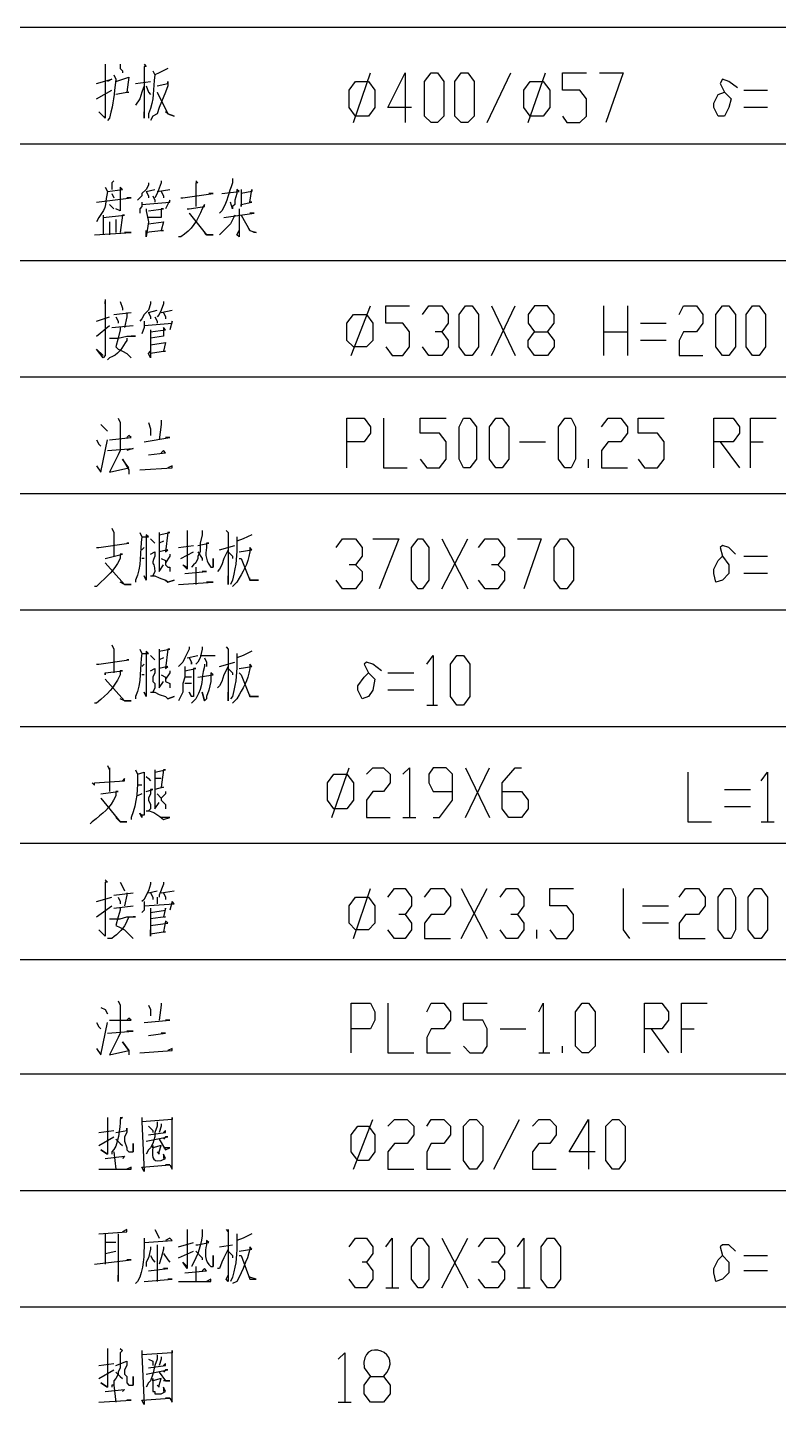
# Model space of a CAD drawing. Header units: millimetres. Extents: x -2210 to 6171, y -6737 to 5572.
# Drawn here: x 4160 to 4837, y -2963 to -1722 of the extents above; entities that cross this region are included whole.
import ezdxf

# ---------------------------------------------------------------- set-up
doc = ezdxf.new("R2010")
doc.units = ezdxf.units.MM
doc.layers.add('1', color=7, linetype='Continuous')

msp = doc.modelspace()

# ---------------------------------------------------------------- linework, layer by layer
at = {"layer": '1', "color": 0, "lineweight": 25}
for points in [[(6171.2, -1721.6), (3472.8, -1721.6)], [(4229.6, -1754.7), (4229.6, -1756.7), (4229.6, -1799.5), (4229.6, -1803.4), (4229.6, -1803.4), (4223.7, -1797.5), (4229.6, -1803.4), (4229.6, -1801.4)], [(4243.2, -1754.7), (4243.2, -1758.6), (4245.1, -1760.6), (4245.1, -1762.5)], [(4264.6, -1754.7), (4266.5, -1756.7), (4264.6, -1756.7), (4264.6, -1803.4), (4264.6, -1799.5), (4264.6, -1797.5)], [(4286, -1758.6), (4278.2, -1762.5), (4274.3, -1764.4)], [(4453.3, -1807.2), (4468.9, -1762.5)], [(4505.8, -1793.6), (4484.4, -1793.6), (4500, -1762.5), (4500, -1807.2)], [(4523.3, -1807.2), (4517.5, -1801.4), (4517.5, -1770.3), (4523.3, -1762.5), (4529.2, -1762.5), (4535, -1770.3), (4535, -1801.4), (4529.2, -1807.2), (4523.3, -1807.2)], [(4550.6, -1807.2), (4544.7, -1801.4), (4544.7, -1770.3), (4550.6, -1762.5), (4556.4, -1762.5), (4562.2, -1770.3), (4562.2, -1801.4), (4556.4, -1807.2), (4550.6, -1807.2)], [(4573.9, -1807.2), (4595.3, -1762.5)], [(4610.9, -1807.2), (4626.4, -1762.5)], [(4642, -1801.4), (4645.9, -1807.2), (4657.6, -1807.2), (4663.4, -1801.4), (4663.4, -1785.8), (4657.6, -1778.1), (4642, -1778.1), (4642, -1762.5), (4663.4, -1762.5)], [(4675.1, -1762.5), (4696.5, -1762.5), (4680.9, -1807.2)], [(4221.8, -1772.2), (4235.4, -1768.3), (4235.4, -1768.3), (4231.5, -1770.3)], [(4239.3, -1770.3), (4251, -1766.4), (4251, -1766.4), (4249, -1780), (4251, -1780), (4239.3, -1782)], [(4256.8, -1772.2), (4270.4, -1770.3)], [(4264.6, -1774.2), (4262.6, -1780), (4260.7, -1785.8), (4256.8, -1791.7)], [(4266.5, -1774.2), (4268.5, -1780), (4270.4, -1782)], [(4276.3, -1774.2), (4286, -1772.2), (4286, -1770.3), (4286, -1774.2), (4284, -1780), (4278.2, -1793.6), (4276.3, -1799.5), (4272.4, -1801.4), (4270.4, -1805.3)], [(4455.2, -1801.4), (4449.4, -1793.6), (4449.4, -1778.1), (4455.2, -1770.3), (4466.9, -1770.3), (4472.8, -1778.1), (4472.8, -1793.6), (4466.9, -1801.4), (4455.2, -1801.4)], [(4612.8, -1801.4), (4607, -1793.6), (4607, -1778.1), (4612.8, -1770.3), (4624.5, -1770.3), (4630.3, -1778.1), (4630.3, -1793.6), (4624.5, -1801.4), (4612.8, -1801.4)], [(4799.6, -1776.1), (4791.8, -1770.3), (4786, -1768.3), (4784, -1772.2), (4787.9, -1780), (4793.8, -1785.8), (4791.8, -1793.6), (4787.9, -1801.4), (4782.1, -1801.4), (4778.2, -1793.6), (4778.2, -1789.7), (4782.1, -1782), (4787.9, -1780)], [(4221.8, -1785.8), (4235.4, -1778.1)], [(4276.3, -1780), (4276.3, -1780), (4286, -1799.5), (4291.8, -1801.4), (4286, -1799.5), (4284, -1797.5)], [(4805.4, -1778.1), (4826.8, -1778.1)], [(4826.8, -1793.6), (4805.4, -1793.6)], [(6171.2, -1826.7), (3472.8, -1826.7)], [(4237.3, -1859.8), (4235.4, -1861.7), (4235.4, -1867.6)], [(4268.5, -1861.7), (4268.5, -1863.7), (4266.5, -1867.6), (4262.6, -1871.4), (4262.6, -1873.4), (4260.7, -1875.3), (4258.7, -1877.3)], [(4280.1, -1859.8), (4280.1, -1861.7), (4276.3, -1871.4), (4274.3, -1875.3)], [(4311.3, -1859.8), (4313.2, -1861.7), (4311.3, -1861.7), (4311.3, -1883.1)], [(4231.5, -1869.5), (4231.5, -1869.5), (4245.1, -1867.6), (4243.2, -1865.6), (4243.2, -1869.5), (4243.2, -1885.1), (4243.2, -1887), (4239.3, -1885.1)], [(4235.4, -1871.4), (4237.3, -1875.3)], [(4266.5, -1869.5), (4274.3, -1867.6)], [(4266.5, -1869.5), (4268.5, -1873.4), (4268.5, -1875.3)], [(4272.4, -1873.4), (4274.3, -1877.3), (4274.3, -1879.2)], [(4276.3, -1869.5), (4287.9, -1867.6)], [(4280.1, -1869.5), (4282.1, -1873.4), (4282.1, -1875.3)], [(4297.7, -1875.3), (4297.7, -1875.3), (4299.6, -1875.3), (4326.8, -1871.4), (4324.9, -1871.4), (4322.9, -1871.4)], [(4334.6, -1871.4), (4350.2, -1869.5), (4348.2, -1867.6), (4348.2, -1871.4), (4346.3, -1877.3), (4346.3, -1881.2), (4344.3, -1883.1), (4344.3, -1885.1), (4342.4, -1879.2)], [(4352.1, -1867.6), (4352.1, -1871.4), (4352.1, -1883.1), (4352.1, -1881.2), (4361.9, -1879.2), (4359.9, -1879.2), (4361.9, -1867.6), (4361.9, -1869.5), (4352.1, -1871.4)], [(4221.8, -1879.2), (4252.9, -1875.3), (4251, -1875.3), (4249, -1875.3)], [(4233.5, -1881.2), (4237.3, -1885.1)], [(4262.6, -1879.2), (4262.6, -1881.2), (4262.6, -1883.1), (4260.7, -1885.1), (4260.7, -1887), (4260.7, -1889)], [(4262.6, -1881.2), (4287.9, -1879.2), (4287.9, -1877.3), (4284, -1885.1)], [(4266.5, -1885.1), (4266.5, -1887), (4268.5, -1896.7), (4266.5, -1910.4), (4266.5, -1904.5)], [(4268.5, -1887), (4282.1, -1885.1), (4280.1, -1885.1), (4280.1, -1892.8), (4280.1, -1892.8), (4268.5, -1892.8)], [(4350.2, -1885.1), (4350.2, -1910.4), (4348.2, -1908.4), (4350.2, -1904.5)], [(4227.6, -1890.9), (4227.6, -1892.8), (4227.6, -1908.4)], [(4227.6, -1892.8), (4247.1, -1890.9), (4245.1, -1890.9), (4243.2, -1906.5)], [(4233.5, -1896.7), (4233.5, -1908.4)], [(4239.3, -1894.8), (4239.3, -1906.5)], [(4268.5, -1898.7), (4282.1, -1896.7), (4282.1, -1896.7), (4280.1, -1904.5), (4282.1, -1904.5), (4266.5, -1906.5)], [(4305.4, -1889), (4305.4, -1889), (4321, -1908.4), (4326.8, -1908.4), (4321, -1908.4), (4319.1, -1906.5)], [(4346.3, -1890.9), (4342.4, -1898.7), (4338.5, -1902.6), (4338.5, -1902.6), (4336.6, -1904.5), (4332.7, -1908.4)], [(4336.6, -1892.8), (4363.8, -1889), (4361.9, -1889), (4359.9, -1889)], [(4352.1, -1890.9), (4359.9, -1904.5), (4365.7, -1906.5), (4363.8, -1906.5), (4359.9, -1904.5), (4358, -1900.6)], [(4219.8, -1908.4), (4252.9, -1906.5), (4251, -1906.5), (4247.1, -1906.5)], [(6171.2, -1931.8), (3472.8, -1931.8)], [(4229.6, -1966.8), (4229.6, -1970.7), (4229.6, -1968.7), (4229.6, -2003.7), (4229.6, -2017.4), (4227.6, -2019.3), (4221.8, -2011.5), (4227.6, -2017.4)], [(4243.2, -1968.7), (4245.1, -1974.6), (4245.1, -1976.5)], [(4270.4, -1968.7), (4270.4, -1970.7), (4268.5, -1976.5), (4264.6, -1980.4), (4262.6, -1984.3), (4260.7, -1986.2)], [(4282.1, -1968.7), (4282.1, -1970.7), (4280.1, -1976.5), (4278.2, -1980.4), (4276.3, -1982.3)], [(4451.4, -2017.4), (4468.9, -1972.6)], [(4482.5, -2009.6), (4488.3, -2017.4), (4498, -2017.4), (4503.9, -2009.6), (4503.9, -1996), (4498, -1988.2), (4482.5, -1988.2), (4482.5, -1972.6), (4503.9, -1972.6)], [(4515.6, -1980.4), (4521.4, -1972.6), (4533.1, -1972.6), (4538.9, -1980.4), (4538.9, -1988.2), (4533.1, -1996), (4527.2, -1996)], [(4554.5, -2017.4), (4548.6, -2009.6), (4548.6, -1980.4), (4554.5, -1972.6), (4560.3, -1972.6), (4566.1, -1980.4), (4566.1, -2009.6), (4560.3, -2017.4), (4554.5, -2017.4)], [(4577.8, -2017.4), (4599.2, -1972.6)], [(4577.8, -1972.6), (4599.2, -2017.4)], [(4616.7, -2017.4), (4610.9, -2009.6), (4610.9, -2003.7), (4616.7, -1996), (4628.4, -1996), (4634.2, -1988.2), (4634.2, -1980.4), (4628.4, -1972.6), (4616.7, -1972.6), (4610.9, -1980.4), (4610.9, -1988.2), (4616.7, -1996)], [(4679, -2017.4), (4679, -1972.6)], [(4700.4, -1972.6), (4700.4, -2017.4)], [(4747.1, -1980.4), (4751, -1972.6), (4762.6, -1972.6), (4768.5, -1980.4), (4768.5, -1988.2), (4762.6, -1996), (4751, -1996), (4747.1, -2003.7), (4747.1, -2017.4), (4768.5, -2017.4)], [(4786, -2017.4), (4780.1, -2009.6), (4780.1, -1980.4), (4786, -1972.6), (4791.8, -1972.6), (4797.7, -1980.4), (4797.7, -2009.6), (4791.8, -2017.4), (4786, -2017.4)], [(4813.2, -2017.4), (4807.4, -2009.6), (4807.4, -1980.4), (4813.2, -1972.6), (4819.1, -1972.6), (4824.9, -1980.4), (4824.9, -2009.6), (4819.1, -2017.4), (4813.2, -2017.4)], [(4221.8, -1986.2), (4233.5, -1982.3)], [(4237.3, -1980.4), (4252.9, -1978.5)], [(4239.3, -1982.3), (4241.2, -1986.2), (4241.2, -1988.2)], [(4249, -1978.5), (4249, -1982.3), (4247.1, -1992.1)], [(4268.5, -1978.5), (4276.3, -1976.5)], [(4268.5, -1978.5), (4270.4, -1982.3), (4270.4, -1984.3)], [(4274.3, -1982.3), (4276.3, -1986.2), (4276.3, -1988.2)], [(4280.1, -1978.5), (4289.9, -1976.5)], [(4282.1, -1978.5), (4284, -1982.3), (4284, -1984.3)], [(4453.3, -2009.6), (4447.5, -2003.7), (4447.5, -1988.2), (4453.3, -1980.4), (4465, -1980.4), (4470.8, -1988.2), (4470.8, -2003.7), (4465, -2009.6), (4453.3, -2009.6)], [(4221.8, -1999.9), (4233.5, -1990.1)], [(4235.4, -1992.1), (4254.9, -1990.1)], [(4243.2, -1992.1), (4243.2, -1994), (4241.2, -2001.8), (4239.3, -2009.6), (4241.2, -2011.5), (4245.1, -2013.5), (4249, -2015.4), (4252.9, -2019.3)], [(4264.6, -1986.2), (4264.6, -1992.1), (4262.6, -1997.9)], [(4264.6, -1990.1), (4289.9, -1988.2), (4289.9, -1986.2), (4287.9, -1994)], [(4270.4, -1994), (4270.4, -2019.3), (4268.5, -2015.4), (4270.4, -2013.5)], [(4270.4, -1996), (4284, -1994), (4282.1, -1992.1), (4282.1, -1999.9), (4282.1, -1999.9), (4270.4, -2001.8)], [(4533.1, -1996), (4538.9, -2003.7), (4538.9, -2009.6), (4533.1, -2017.4), (4521.4, -2017.4), (4515.6, -2009.6)], [(4628.4, -1996), (4634.2, -2003.7), (4634.2, -2009.6), (4628.4, -2017.4), (4616.7, -2017.4)], [(4679, -1996), (4700.4, -1996)], [(4712.1, -1988.2), (4735.4, -1988.2)], [(4233.5, -2001.8), (4241.2, -2001.8), (4249, -1999.9), (4256.8, -1999.9), (4256.8, -1999.9), (4252.9, -1999.9)], [(4270.4, -2007.6), (4284, -2005.7), (4284, -2005.7), (4282.1, -2013.5), (4284, -2013.5), (4270.4, -2015.4)], [(4735.4, -2003.7), (4712.1, -2003.7)], [(6171.2, -2036.8), (3472.8, -2036.8)], [(4225.7, -2079.6), (4229.6, -2083.5), (4231.5, -2085.5)], [(4241.2, -2073.8), (4243.2, -2077.7), (4243.2, -2103), (4241.2, -2106.9), (4233.5, -2122.4), (4233.5, -2122.4), (4251, -2118.5), (4245.1, -2110.7), (4251, -2120.5), (4251, -2124.4)], [(4268.5, -2077.7), (4270.4, -2083.5), (4270.4, -2085.5), (4270.4, -2089.3)], [(4280.1, -2075.7), (4280.1, -2079.6), (4278.2, -2093.2)], [(4447.5, -2118.5), (4447.5, -2073.8), (4463, -2073.8), (4468.9, -2081.6), (4468.9, -2087.4), (4463, -2095.2), (4447.5, -2095.2)], [(4480.5, -2073.8), (4480.5, -2118.5), (4501.9, -2118.5)], [(4513.6, -2110.7), (4519.4, -2118.5), (4531.1, -2118.5), (4537, -2110.7), (4537, -2095.2), (4531.1, -2087.4), (4513.6, -2087.4), (4513.6, -2073.8), (4537, -2073.8)], [(4552.5, -2118.5), (4548.6, -2110.7), (4548.6, -2081.6), (4552.5, -2073.8), (4558.4, -2073.8), (4564.2, -2081.6), (4564.2, -2110.7), (4558.4, -2118.5), (4552.5, -2118.5)], [(4581.7, -2118.5), (4575.9, -2110.7), (4575.9, -2081.6), (4581.7, -2073.8), (4587.5, -2073.8), (4593.4, -2081.6), (4593.4, -2110.7), (4587.5, -2118.5), (4581.7, -2118.5)], [(4644, -2118.5), (4638.1, -2110.7), (4638.1, -2081.6), (4644, -2073.8), (4649.8, -2073.8), (4653.7, -2081.6), (4653.7, -2110.7), (4649.8, -2118.5), (4644, -2118.5)], [(4677, -2081.6), (4682.9, -2073.8), (4694.5, -2073.8), (4700.4, -2081.6), (4700.4, -2087.4), (4694.5, -2095.2), (4682.9, -2095.2), (4677, -2103), (4677, -2118.5), (4700.4, -2118.5)], [(4710.1, -2110.7), (4715.9, -2118.5), (4727.6, -2118.5), (4733.5, -2110.7), (4733.5, -2095.2), (4727.6, -2087.4), (4710.1, -2087.4), (4710.1, -2073.8), (4733.5, -2073.8)], [(4778.2, -2118.5), (4778.2, -2073.8), (4795.7, -2073.8), (4801.5, -2081.6), (4801.5, -2087.4), (4795.7, -2095.2), (4778.2, -2095.2)], [(4811.3, -2118.5), (4811.3, -2073.8), (4834.6, -2073.8)], [(4221.8, -2093.2), (4223.7, -2097.1), (4225.7, -2099.1)], [(4221.8, -2116.6), (4225.7, -2122.4), (4231.5, -2093.2)], [(4233.5, -2093.2), (4252.9, -2091.3), (4251, -2089.3), (4249, -2091.3)], [(4264.6, -2095.2), (4287.9, -2091.3), (4286, -2091.3), (4284, -2091.3)], [(4603.1, -2095.2), (4626.4, -2095.2)], [(4784, -2095.2), (4801.5, -2118.5)], [(4811.3, -2095.2), (4822.9, -2095.2)], [(4231.5, -2103), (4254.9, -2101), (4254.9, -2101), (4249, -2103)], [(4268.5, -2106.9), (4284, -2104.9), (4282.1, -2103), (4280.1, -2104.9)], [(4260.7, -2120.5), (4289.9, -2118.5), (4289.9, -2116.6), (4286, -2118.5)], [(4665.4, -2118.5), (4665.4, -2110.7)], [(6171.2, -2141.9), (3472.8, -2141.9)], [(4235.4, -2173), (4237.3, -2176.9), (4237.3, -2176.9), (4237.3, -2198.3)], [(4262.6, -2180.8), (4268.5, -2180.8), (4266.5, -2178.8), (4266.5, -2219.7), (4266.5, -2219.7), (4264.6, -2215.8), (4266.5, -2219.7)], [(4270.4, -2182.7), (4272.4, -2184.7), (4274.3, -2186.6), (4274.3, -2186.6)], [(4278.2, -2176.9), (4278.2, -2178.8), (4278.2, -2211.9), (4278.2, -2211.9), (4282.1, -2206.1)], [(4278.2, -2178.8), (4287.9, -2176.9), (4286, -2176.9), (4284, -2194.4), (4286, -2192.5), (4278.2, -2194.4)], [(4303.5, -2174.9), (4303.5, -2176.9), (4303.5, -2206.1), (4303.5, -2208), (4303.5, -2210), (4299.6, -2206.1), (4303.5, -2208)], [(4317.1, -2174.9), (4317.1, -2176.9), (4317.1, -2178.8), (4315.2, -2186.6), (4315.2, -2192.5), (4315.2, -2194.4), (4313.2, -2198.3), (4313.2, -2200.2), (4311.3, -2204.1), (4309.3, -2206.1), (4307.4, -2208), (4307.4, -2208)], [(4338.5, -2174.9), (4340.5, -2176.9), (4340.5, -2176.9), (4340.5, -2223.6), (4340.5, -2219.7), (4340.5, -2215.8)], [(4361.9, -2178.8), (4354.1, -2182.7), (4348.2, -2184.7)], [(4437.7, -2190.5), (4443.6, -2182.7), (4455.2, -2182.7), (4461.1, -2190.5), (4461.1, -2198.3), (4455.2, -2206.1), (4449.4, -2206.1)], [(4470.8, -2182.7), (4494.2, -2182.7), (4476.6, -2227.5)], [(4511.7, -2227.5), (4505.8, -2219.7), (4505.8, -2190.5), (4511.7, -2182.7), (4515.6, -2182.7), (4521.4, -2190.5), (4521.4, -2219.7), (4515.6, -2227.5), (4511.7, -2227.5)], [(4533.1, -2227.5), (4556.4, -2182.7)], [(4533.1, -2182.7), (4556.4, -2227.5)], [(4566.1, -2190.5), (4572, -2182.7), (4583.6, -2182.7), (4589.5, -2190.5), (4589.5, -2198.3), (4583.6, -2206.1), (4577.8, -2206.1)], [(4601.2, -2182.7), (4622.6, -2182.7), (4607, -2227.5)], [(4640.1, -2227.5), (4634.2, -2219.7), (4634.2, -2190.5), (4640.1, -2182.7), (4645.9, -2182.7), (4651.7, -2190.5), (4651.7, -2219.7), (4645.9, -2227.5), (4640.1, -2227.5)], [(4221.8, -2190.5), (4223.7, -2190.5), (4223.7, -2190.5), (4251, -2186.6), (4249, -2186.6), (4249, -2186.6)], [(4264.6, -2190.5), (4262.6, -2192.5)], [(4282.1, -2184.7), (4278.2, -2186.6)], [(4287.9, -2196.4), (4287.9, -2198.3), (4284, -2204.1)], [(4295.7, -2190.5), (4309.3, -2188.6)], [(4297.7, -2200.2), (4309.3, -2194.4)], [(4313.2, -2194.4), (4317.1, -2200.2), (4317.1, -2202.2)], [(4340.5, -2192.5), (4336.6, -2200.2), (4334.6, -2206.1), (4332.7, -2210), (4330.7, -2211.9)], [(4332.7, -2192.5), (4346.3, -2188.6)], [(4340.5, -2194.4), (4344.3, -2198.3), (4344.3, -2200.2)], [(4797.7, -2196.4), (4791.8, -2190.5), (4786, -2188.6), (4784, -2190.5), (4786, -2198.3), (4791.8, -2206.1), (4791.8, -2213.9), (4786, -2219.7), (4780.1, -2221.6), (4778.2, -2213.9), (4778.2, -2210), (4782.1, -2202.2), (4786, -2198.3)], [(4229.6, -2204.1), (4229.6, -2204.1), (4247.1, -2223.6), (4252.9, -2223.6), (4252.9, -2223.6), (4247.1, -2223.6), (4243.2, -2221.6)], [(4264.6, -2200.2), (4262.6, -2200.2)], [(4280.1, -2200.2), (4284, -2202.2), (4284, -2206.1), (4286, -2208), (4287.9, -2208), (4287.9, -2211.9)], [(4311.3, -2208), (4311.3, -2223.6)], [(4350.2, -2200.2), (4352.1, -2200.2), (4359.9, -2219.7), (4367.7, -2219.7), (4359.9, -2219.7), (4359.9, -2217.8)], [(4455.2, -2206.1), (4461.1, -2211.9), (4461.1, -2219.7), (4455.2, -2227.5), (4443.6, -2227.5), (4437.7, -2219.7)], [(4583.6, -2206.1), (4589.5, -2211.9), (4589.5, -2219.7), (4583.6, -2227.5), (4572, -2227.5), (4566.1, -2219.7)], [(4805.4, -2198.3), (4826.8, -2198.3)], [(4270.4, -2215.8), (4272.4, -2215.8), (4274.3, -2215.8), (4278.2, -2217.8), (4284, -2219.7), (4286, -2221.6), (4291.8, -2219.7), (4286, -2221.6), (4284, -2219.7)], [(4295.7, -2223.6), (4326.8, -2221.6), (4324.9, -2221.6), (4321, -2221.6)], [(4301.5, -2213.9), (4321, -2211.9), (4319.1, -2211.9), (4317.1, -2211.9)], [(4826.8, -2213.9), (4805.4, -2213.9)], [(6171.2, -2246.9), (3472.8, -2246.9)], [(4235.4, -2278.1), (4237.3, -2282), (4237.3, -2282), (4237.3, -2303.4)], [(4278.2, -2282), (4278.2, -2283.9), (4278.2, -2315), (4278.2, -2317), (4282.1, -2311.1)], [(4278.2, -2283.9), (4287.9, -2282), (4286, -2282), (4284, -2299.5), (4286, -2297.5), (4278.2, -2299.5)], [(4305.4, -2280), (4305.4, -2282), (4301.5, -2289.7), (4299.6, -2293.6), (4295.7, -2297.5)], [(4317.1, -2280), (4317.1, -2282), (4315.2, -2289.7), (4313.2, -2293.6), (4311.3, -2295.6)], [(4338.5, -2280), (4340.5, -2282), (4340.5, -2282), (4340.5, -2328.6), (4340.5, -2324.8), (4340.5, -2320.9)], [(4221.8, -2295.6), (4223.7, -2295.6), (4223.7, -2295.6), (4251, -2291.7), (4249, -2291.7), (4249, -2291.7)], [(4262.6, -2285.8), (4268.5, -2285.8), (4266.5, -2283.9), (4266.5, -2324.8), (4266.5, -2324.8), (4264.6, -2320.9), (4266.5, -2324.8)], [(4264.6, -2295.6), (4262.6, -2297.5)], [(4270.4, -2287.8), (4272.4, -2289.7), (4274.3, -2291.7), (4274.3, -2291.7)], [(4282.1, -2289.7), (4278.2, -2291.7)], [(4303.5, -2289.7), (4303.5, -2289.7), (4313.2, -2287.8)], [(4305.4, -2289.7), (4307.4, -2293.6), (4307.4, -2295.6), (4307.4, -2293.6)], [(4315.2, -2287.8), (4328.8, -2287.8)], [(4319.1, -2289.7), (4321, -2293.6), (4321, -2297.5)], [(4332.7, -2297.5), (4346.3, -2293.6)], [(4361.9, -2283.9), (4354.1, -2287.8), (4348.2, -2289.7)], [(4478.6, -2301.4), (4470.8, -2295.6), (4465, -2293.6), (4463, -2295.6), (4466.9, -2303.4), (4472.8, -2309.2), (4470.8, -2318.9), (4466.9, -2324.8), (4461.1, -2326.7), (4457.2, -2318.9), (4457.2, -2315), (4463, -2307.2), (4466.9, -2303.4)], [(4519.4, -2295.6), (4525.3, -2287.8), (4525.3, -2332.5)], [(4546.7, -2332.5), (4540.8, -2324.8), (4540.8, -2295.6), (4546.7, -2287.8), (4552.5, -2287.8), (4558.4, -2295.6), (4558.4, -2324.8), (4552.5, -2332.5), (4546.7, -2332.5)], [(4264.6, -2305.3), (4262.6, -2305.3)], [(4270.4, -2301.4), (4274.3, -2299.5), (4274.3, -2299.5), (4274.3, -2303.4), (4272.4, -2307.2), (4272.4, -2309.2), (4272.4, -2311.1), (4274.3, -2313.1), (4274.3, -2317), (4272.4, -2320.9)], [(4280.1, -2305.3), (4284, -2307.2), (4284, -2311.1), (4287.9, -2313.1), (4287.9, -2317)], [(4287.9, -2301.4), (4287.9, -2303.4), (4284, -2309.2)], [(4301.5, -2297.5), (4301.5, -2301.4), (4301.5, -2307.2), (4299.6, -2313.1), (4299.6, -2318.9), (4299.6, -2320.9), (4295.7, -2328.6)], [(4301.5, -2301.4), (4311.3, -2299.5), (4309.3, -2299.5), (4309.3, -2301.4), (4309.3, -2318.9), (4309.3, -2322.8), (4309.3, -2324.8), (4307.4, -2324.8), (4305.4, -2320.9), (4307.4, -2324.8), (4305.4, -2320.9)], [(4307.4, -2307.2), (4301.5, -2307.2)], [(4313.2, -2307.2), (4326.8, -2305.3), (4324.9, -2303.4), (4324.9, -2311.1), (4322.9, -2318.9), (4321, -2324.8), (4321, -2326.7), (4319.1, -2328.6), (4317.1, -2320.9), (4319.1, -2328.6)], [(4340.5, -2297.5), (4336.6, -2305.3), (4334.6, -2311.1), (4332.7, -2315), (4330.7, -2317)], [(4340.5, -2299.5), (4344.3, -2303.4), (4344.3, -2305.3)], [(4350.2, -2303.4), (4352.1, -2305.3), (4359.9, -2324.8), (4367.7, -2324.8), (4359.9, -2324.8), (4359.9, -2322.8)], [(4484.4, -2303.4), (4507.8, -2303.4)], [(4229.6, -2309.2), (4229.6, -2309.2), (4247.1, -2328.6), (4252.9, -2328.6), (4247.1, -2328.6), (4243.2, -2326.7)], [(4270.4, -2320.9), (4272.4, -2320.9), (4274.3, -2320.9), (4278.2, -2322.8), (4284, -2324.8), (4286, -2326.7), (4291.8, -2324.8), (4286, -2326.7), (4284, -2324.8)], [(4307.4, -2313.1), (4301.5, -2313.1)], [(4507.8, -2318.9), (4484.4, -2318.9)], [(4519.4, -2332.5), (4529.2, -2332.5)], [(6171.2, -2352), (3472.8, -2352)], [(4231.5, -2387), (4233.5, -2390.9), (4233.5, -2389), (4233.5, -2410.4)], [(4258.7, -2394.8), (4264.6, -2392.8), (4264.6, -2392.8), (4264.6, -2431.8), (4262.6, -2431.8), (4262.6, -2433.7), (4260.7, -2429.8), (4262.6, -2431.8)], [(4274.3, -2390.9), (4274.3, -2392.8), (4274.3, -2424), (4274.3, -2425.9), (4278.2, -2420.1)], [(4274.3, -2392.8), (4284, -2390.9), (4282.1, -2390.9), (4280.1, -2406.5), (4282.1, -2406.5), (4274.3, -2408.4)], [(4435.8, -2425.9), (4430, -2418.1), (4430, -2402.6), (4435.8, -2394.8), (4447.5, -2394.8), (4453.3, -2402.6), (4453.3, -2418.1), (4447.5, -2425.9), (4435.8, -2425.9)], [(4433.8, -2433.7), (4449.4, -2389)], [(4465, -2394.8), (4470.8, -2389), (4480.5, -2389), (4486.4, -2394.8), (4486.4, -2402.6), (4480.5, -2410.4), (4470.8, -2410.4), (4465, -2418.1), (4465, -2433.7), (4486.4, -2433.7)], [(4498, -2394.8), (4503.9, -2389), (4503.9, -2433.7)], [(4525.3, -2433.7), (4531.1, -2433.7), (4542.8, -2418.1), (4542.8, -2394.8), (4537, -2389), (4525.3, -2389), (4521.4, -2394.8), (4521.4, -2402.6), (4525.3, -2410.4), (4542.8, -2410.4)], [(4554.5, -2433.7), (4575.9, -2389)], [(4554.5, -2389), (4575.9, -2433.7)], [(4587.5, -2410.4), (4605, -2410.4), (4610.9, -2418.1), (4610.9, -2425.9), (4605, -2433.7), (4593.4, -2433.7), (4587.5, -2425.9), (4587.5, -2402.6), (4599.2, -2389), (4605, -2389)], [(4754.9, -2392.8), (4754.9, -2437.6), (4776.3, -2437.6)], [(4821, -2400.6), (4826.8, -2392.8), (4826.8, -2437.6)], [(4217.9, -2402.6), (4219.8, -2404.5), (4219.8, -2402.6), (4247.1, -2400.6), (4247.1, -2398.7), (4245.1, -2400.6)], [(4262.6, -2404.5), (4258.7, -2404.5)], [(4266.5, -2396.7), (4268.5, -2398.7), (4270.4, -2400.6)], [(4280.1, -2398.7), (4274.3, -2398.7)], [(4225.7, -2416.2), (4225.7, -2416.2), (4243.2, -2437.6), (4249, -2437.6), (4243.2, -2437.6), (4239.3, -2433.7)], [(4262.6, -2412.3), (4258.7, -2414.2)], [(4266.5, -2410.4), (4272.4, -2408.4), (4270.4, -2408.4), (4270.4, -2412.3), (4268.5, -2416.2), (4268.5, -2416.2), (4268.5, -2418.1), (4270.4, -2422), (4270.4, -2425.9), (4268.5, -2427.9)], [(4276.3, -2412.3), (4280.1, -2416.2), (4280.1, -2418.1), (4284, -2422), (4284, -2425.9)], [(4284, -2410.4), (4284, -2412.3), (4280.1, -2416.2)], [(4787.9, -2408.4), (4811.3, -2408.4)], [(4811.3, -2424), (4787.9, -2424)], [(4498, -2433.7), (4509.7, -2433.7)], [(4821, -2437.6), (4832.7, -2437.6)], [(6171.2, -2457.1), (3472.8, -2457.1)], [(4229.6, -2490.1), (4231.5, -2492.1), (4229.6, -2492.1), (4229.6, -2525.1), (4229.6, -2538.8), (4229.6, -2540.7), (4223.7, -2534.9), (4229.6, -2540.7)], [(4243.2, -2492.1), (4245.1, -2496), (4247.1, -2499.9)], [(4270.4, -2492.1), (4270.4, -2494), (4268.5, -2499.9), (4266.5, -2503.7), (4266.5, -2503.7), (4264.6, -2507.6), (4262.6, -2509.6)], [(4282.1, -2492.1), (4282.1, -2494), (4278.2, -2503.7), (4278.2, -2505.7)], [(4221.8, -2509.6), (4235.4, -2505.7)], [(4237.3, -2503.7), (4254.9, -2501.8)], [(4241.2, -2505.7), (4243.2, -2509.6), (4243.2, -2511.5)], [(4249, -2501.8), (4249, -2503.7), (4247.1, -2513.5)], [(4268.5, -2501.8), (4276.3, -2499.9)], [(4270.4, -2501.8), (4272.4, -2505.7), (4272.4, -2507.6)], [(4276.3, -2505.7), (4276.3, -2509.6), (4276.3, -2511.5)], [(4280.1, -2501.8), (4291.8, -2499.9)], [(4282.1, -2501.8), (4284, -2505.7), (4284, -2507.6)], [(4455.2, -2534.9), (4449.4, -2529), (4449.4, -2513.5), (4455.2, -2505.7), (4466.9, -2505.7), (4472.8, -2513.5), (4472.8, -2529), (4466.9, -2534.9), (4455.2, -2534.9)], [(4453.3, -2542.7), (4468.9, -2497.9)], [(4484.4, -2505.7), (4490.3, -2497.9), (4500, -2497.9), (4505.8, -2505.7), (4505.8, -2513.5), (4500, -2521.3), (4494.2, -2521.3)], [(4517.5, -2505.7), (4523.3, -2497.9), (4535, -2497.9), (4540.8, -2505.7), (4540.8, -2513.5), (4535, -2521.3), (4523.3, -2521.3), (4517.5, -2529), (4517.5, -2542.7), (4540.8, -2542.7)], [(4550.6, -2542.7), (4573.9, -2497.9)], [(4550.6, -2497.9), (4573.9, -2542.7)], [(4585.6, -2505.7), (4591.4, -2497.9), (4601.2, -2497.9), (4607, -2505.7), (4607, -2513.5), (4601.2, -2521.3), (4595.3, -2521.3)], [(4630.3, -2534.9), (4636.2, -2542.7), (4645.9, -2542.7), (4651.7, -2534.9), (4651.7, -2521.3), (4645.9, -2513.5), (4630.3, -2513.5), (4630.3, -2497.9), (4651.7, -2497.9)], [(4696.5, -2497.9), (4696.5, -2534.9), (4702.3, -2542.7)], [(4747.1, -2505.7), (4752.9, -2497.9), (4764.6, -2497.9), (4770.4, -2505.7), (4770.4, -2513.5), (4764.6, -2521.3), (4752.9, -2521.3), (4747.1, -2529), (4747.1, -2542.7), (4770.4, -2542.7)], [(4787.9, -2542.7), (4782.1, -2534.9), (4782.1, -2505.7), (4787.9, -2497.9), (4793.8, -2497.9), (4797.7, -2505.7), (4797.7, -2534.9), (4793.8, -2542.7), (4787.9, -2542.7)], [(4815.2, -2542.7), (4809.3, -2534.9), (4809.3, -2505.7), (4815.2, -2497.9), (4821, -2497.9), (4826.8, -2505.7), (4826.8, -2534.9), (4821, -2542.7), (4815.2, -2542.7)], [(4221.8, -2523.2), (4235.4, -2513.5)], [(4237.3, -2515.4), (4254.9, -2513.5)], [(4243.2, -2515.4), (4243.2, -2517.4), (4241.2, -2523.2), (4239.3, -2531), (4243.2, -2532.9), (4247.1, -2534.9), (4251, -2538.8), (4254.9, -2542.7)], [(4264.6, -2509.6), (4264.6, -2515.4), (4264.6, -2517.4), (4264.6, -2517.4), (4262.6, -2519.3)], [(4264.6, -2513.5), (4291.8, -2511.5), (4289.9, -2509.6), (4287.9, -2517.4)], [(4270.4, -2515.4), (4270.4, -2517.4), (4270.4, -2527.1), (4270.4, -2540.7), (4270.4, -2534.9)], [(4270.4, -2519.3), (4284, -2517.4), (4284, -2515.4), (4282.1, -2523.2), (4284, -2523.2), (4270.4, -2525.1)], [(4714, -2513.5), (4737.3, -2513.5)], [(4233.5, -2525.1), (4243.2, -2525.1), (4249, -2523.2), (4256.8, -2523.2), (4256.8, -2523.2), (4254.9, -2523.2)], [(4270.4, -2531), (4286, -2529), (4284, -2527.1), (4282.1, -2536.8), (4284, -2536.8), (4270.4, -2538.8)], [(4500, -2521.3), (4505.8, -2529), (4505.8, -2534.9), (4500, -2542.7), (4490.3, -2542.7), (4484.4, -2534.9)], [(4601.2, -2521.3), (4607, -2529), (4607, -2534.9), (4601.2, -2542.7), (4591.4, -2542.7), (4585.6, -2534.9)], [(4737.3, -2529), (4714, -2529)], [(4618.7, -2542.7), (4618.7, -2534.9)], [(6171.2, -2562.1), (3472.8, -2562.1)], [(4225.7, -2604.9), (4229.6, -2606.9), (4231.5, -2610.7)], [(4241.2, -2599.1), (4243.2, -2603), (4243.2, -2628.3), (4241.2, -2632.1), (4233.5, -2647.7), (4233.5, -2647.7), (4251, -2643.8), (4245.1, -2636), (4251, -2643.8), (4251, -2647.7)], [(4268.5, -2603), (4270.4, -2606.9), (4270.4, -2610.7), (4270.4, -2612.7)], [(4280.1, -2601), (4280.1, -2603), (4278.2, -2616.6)], [(4451.4, -2645.8), (4451.4, -2601), (4468.9, -2601), (4472.8, -2608.8), (4472.8, -2616.6), (4468.9, -2624.4), (4451.4, -2624.4)], [(4484.4, -2601), (4484.4, -2645.8), (4507.8, -2645.8)], [(4519.4, -2608.8), (4523.3, -2601), (4535, -2601), (4540.8, -2608.8), (4540.8, -2616.6), (4535, -2624.4), (4523.3, -2624.4), (4519.4, -2632.1), (4519.4, -2645.8), (4540.8, -2645.8)], [(4552.5, -2639.9), (4558.4, -2645.8), (4570, -2645.8), (4573.9, -2639.9), (4573.9, -2624.4), (4570, -2616.6), (4552.5, -2616.6), (4552.5, -2601), (4573.9, -2601)], [(4620.6, -2608.8), (4624.5, -2601), (4624.5, -2645.8)], [(4659.5, -2645.8), (4653.7, -2639.9), (4653.7, -2608.8), (4659.5, -2601), (4665.4, -2601), (4671.2, -2608.8), (4671.2, -2639.9), (4665.4, -2645.8), (4659.5, -2645.8)], [(4715.9, -2645.8), (4715.9, -2601), (4731.5, -2601), (4737.3, -2608.8), (4737.3, -2616.6), (4731.5, -2624.4), (4715.9, -2624.4)], [(4749, -2645.8), (4749, -2601), (4772.4, -2601)], [(4221.8, -2618.5), (4223.7, -2622.4), (4225.7, -2624.4)], [(4221.8, -2641.9), (4225.7, -2647.7), (4231.5, -2618.5)], [(4233.5, -2616.6), (4252.9, -2616.6), (4251, -2614.6), (4249, -2616.6)], [(4264.6, -2618.5), (4287.9, -2616.6), (4286, -2616.6), (4284, -2616.6)], [(4231.5, -2628.3), (4254.9, -2626.3), (4254.9, -2626.3), (4249, -2626.3)], [(4268.5, -2630.2), (4284, -2628.3), (4282.1, -2628.3), (4280.1, -2628.3)], [(4585.6, -2624.4), (4608.9, -2624.4)], [(4721.8, -2624.4), (4737.3, -2645.8)], [(4749, -2624.4), (4760.7, -2624.4)], [(4260.7, -2645.8), (4289.9, -2643.8), (4289.9, -2641.9), (4286, -2643.8)], [(4642, -2645.8), (4642, -2639.9)], [(4620.6, -2645.8), (4630.3, -2645.8)], [(6171.2, -2665.2), (3472.8, -2665.2)], [(4231.5, -2704.1), (4231.5, -2704.1), (4231.5, -2735.3), (4231.5, -2737.2), (4231.5, -2737.2), (4225.7, -2733.3), (4231.5, -2737.2)], [(4262.6, -2704.1), (4262.6, -2708), (4264.6, -2752.8), (4262.6, -2748.9), (4287.9, -2746.9), (4286, -2746.9), (4284, -2746.9), (4287.9, -2746.9), (4289.9, -2750.8), (4289.9, -2745), (4289.9, -2721.6), (4289.9, -2704.1), (4289.9, -2704.1), (4289.9, -2706.1), (4262.6, -2708)], [(4223.7, -2717.8), (4237.3, -2715.8)], [(4239.3, -2717.8), (4249, -2715.8), (4249, -2713.9), (4249, -2717.8), (4247.1, -2721.6), (4247.1, -2725.5), (4249, -2731.4), (4249, -2733.3), (4251, -2735.3), (4252.9, -2735.3), (4254.9, -2735.3), (4254.9, -2727.5), (4254.9, -2735.3)], [(4276.3, -2708), (4276.3, -2711.9), (4274.3, -2717.8), (4274.3, -2721.6), (4272.4, -2727.5), (4270.4, -2731.4), (4268.5, -2733.3), (4266.5, -2737.2)], [(4268.5, -2711.9), (4272.4, -2715.8), (4272.4, -2717.8)], [(4268.5, -2719.7), (4284, -2717.8), (4284, -2715.8), (4282.1, -2717.8)], [(4280.1, -2710), (4280.1, -2711.9), (4278.2, -2717.8)], [(4457.2, -2743), (4451.4, -2735.3), (4451.4, -2719.7), (4457.2, -2711.9), (4466.9, -2711.9), (4472.8, -2719.7), (4472.8, -2735.3), (4466.9, -2743), (4457.2, -2743)], [(4453.3, -2750.8), (4470.8, -2706.1)], [(4484.4, -2711.9), (4490.3, -2706.1), (4501.9, -2706.1), (4507.8, -2711.9), (4507.8, -2719.7), (4501.9, -2727.5), (4490.3, -2727.5), (4484.4, -2735.3), (4484.4, -2750.8), (4507.8, -2750.8)], [(4519.4, -2711.9), (4523.3, -2706.1), (4535, -2706.1), (4540.8, -2711.9), (4540.8, -2719.7), (4535, -2727.5), (4523.3, -2727.5), (4519.4, -2735.3), (4519.4, -2750.8), (4540.8, -2750.8)], [(4558.4, -2750.8), (4552.5, -2743), (4552.5, -2711.9), (4558.4, -2706.1), (4564.2, -2706.1), (4570, -2711.9), (4570, -2743), (4564.2, -2750.8), (4558.4, -2750.8)], [(4579.8, -2750.8), (4603.1, -2706.1)], [(4614.8, -2711.9), (4620.6, -2706.1), (4630.3, -2706.1), (4636.2, -2711.9), (4636.2, -2719.7), (4630.3, -2727.5), (4620.6, -2727.5), (4614.8, -2735.3), (4614.8, -2750.8), (4636.2, -2750.8)], [(4671.2, -2735.3), (4647.8, -2735.3), (4665.4, -2706.1), (4665.4, -2750.8)], [(4686.8, -2750.8), (4680.9, -2743), (4680.9, -2711.9), (4686.8, -2706.1), (4692.6, -2706.1), (4698.4, -2711.9), (4698.4, -2743), (4692.6, -2750.8), (4686.8, -2750.8)], [(4223.7, -2729.4), (4237.3, -2721.6)], [(4239.3, -2723.6), (4243.2, -2727.5), (4245.1, -2729.4)], [(4266.5, -2725.5), (4286, -2721.6), (4284, -2721.6), (4282.1, -2723.6)], [(4278.2, -2723.6), (4284, -2733.3), (4287.9, -2731.4), (4284, -2731.4), (4282.1, -2731.4)], [(4229.6, -2741.1), (4247.1, -2739.2), (4247.1, -2739.2), (4245.1, -2741.1)], [(4237.3, -2735.3), (4239.3, -2750.8)], [(4223.7, -2750.8), (4252.9, -2750.8), (4252.9, -2748.9), (4249, -2750.8)], [(6171.2, -2770.3), (3472.8, -2770.3)], [(6171.2, -2770.3), (3472.8, -2770.3)], [(4223.7, -2809.2), (4249, -2807.2), (4249, -2805.3), (4245.1, -2807.2)], [(4229.6, -2809.2), (4229.6, -2836.4)], [(4239.3, -2817), (4229.6, -2817)], [(4241.2, -2809.2), (4241.2, -2852), (4241.2, -2848.1), (4241.2, -2846.2)], [(4264.6, -2817), (4289.9, -2815), (4287.9, -2813.1), (4284, -2815)], [(4274.3, -2805.3), (4276.3, -2809.2), (4276.3, -2809.2), (4278.2, -2813.1)], [(4295.7, -2820.9), (4309.3, -2817)], [(4303.5, -2805.3), (4303.5, -2807.2), (4303.5, -2832.5), (4303.5, -2836.4), (4303.5, -2838.4), (4303.5, -2840.3), (4299.6, -2834.5), (4303.5, -2838.4)], [(4338.5, -2805.3), (4340.5, -2807.2), (4340.5, -2805.3), (4340.5, -2852), (4338.5, -2850), (4340.5, -2846.2)], [(4361.9, -2809.2), (4354.1, -2813.1), (4348.2, -2815)], [(4449.4, -2820.9), (4455.2, -2813.1), (4465, -2813.1), (4470.8, -2820.9), (4470.8, -2826.7), (4465, -2834.5), (4461.1, -2834.5)], [(4482.5, -2820.9), (4488.3, -2813.1), (4488.3, -2857.8)], [(4511.7, -2857.8), (4505.8, -2850), (4505.8, -2820.9), (4511.7, -2813.1), (4515.6, -2813.1), (4521.4, -2820.9), (4521.4, -2850), (4515.6, -2857.8), (4511.7, -2857.8)], [(4533.1, -2857.8), (4556.4, -2813.1)], [(4533.1, -2813.1), (4556.4, -2857.8)], [(4566.1, -2820.9), (4572, -2813.1), (4583.6, -2813.1), (4589.5, -2820.9), (4589.5, -2826.7), (4583.6, -2834.5), (4577.8, -2834.5)], [(4601.2, -2820.9), (4607, -2813.1), (4607, -2857.8)], [(4628.4, -2857.8), (4622.6, -2850), (4622.6, -2820.9), (4628.4, -2813.1), (4634.2, -2813.1), (4640.1, -2820.9), (4640.1, -2850), (4634.2, -2857.8), (4628.4, -2857.8)], [(4229.6, -2826.7), (4239.3, -2824.8)], [(4270.4, -2820.9), (4270.4, -2822.8), (4268.5, -2830.6), (4266.5, -2834.5), (4266.5, -2838.4)], [(4270.4, -2828.6), (4272.4, -2832.5), (4274.3, -2834.5)], [(4276.3, -2818.9), (4276.3, -2852)], [(4282.1, -2820.9), (4282.1, -2822.8), (4280.1, -2830.6), (4278.2, -2836.4)], [(4282.1, -2826.7), (4286, -2832.5), (4287.9, -2834.5)], [(4295.7, -2830.6), (4309.3, -2824.8)], [(4311.3, -2824.8), (4317.1, -2830.6), (4317.1, -2832.5)], [(4340.5, -2822.8), (4336.6, -2830.6), (4334.6, -2834.5), (4332.7, -2840.3), (4330.7, -2840.3)], [(4332.7, -2820.9), (4344.3, -2818.9)], [(4340.5, -2824.8), (4344.3, -2828.6), (4344.3, -2830.6)], [(4350.2, -2824.8), (4361.9, -2822.8), (4359.9, -2820.9), (4359.9, -2822.8), (4358, -2830.6), (4356, -2834.5), (4354.1, -2840.3), (4352.1, -2844.2), (4350.2, -2848.1), (4348.2, -2852), (4344.3, -2853.9)], [(4350.2, -2828.6), (4352.1, -2828.6), (4359.9, -2850), (4365.7, -2850), (4359.9, -2848.1), (4359.9, -2848.1)], [(4797.7, -2824.8), (4791.8, -2818.9), (4786, -2818.9), (4784, -2820.9), (4786, -2828.6), (4791.8, -2834.5), (4791.8, -2844.2), (4786, -2850), (4780.1, -2852), (4778.2, -2844.2), (4778.2, -2840.3), (4782.1, -2832.5), (4786, -2828.6)], [(4805.4, -2828.6), (4826.8, -2828.6)], [(4219.8, -2836.4), (4252.9, -2832.5), (4251, -2832.5), (4249, -2832.5)], [(4268.5, -2842.3), (4286, -2840.3), (4284, -2840.3), (4282.1, -2840.3)], [(4301.5, -2844.2), (4321, -2842.3), (4319.1, -2840.3), (4317.1, -2842.3)], [(4311.3, -2838.4), (4311.3, -2852)], [(4465, -2834.5), (4470.8, -2842.3), (4470.8, -2850), (4465, -2857.8), (4455.2, -2857.8), (4449.4, -2850)], [(4583.6, -2834.5), (4589.5, -2842.3), (4589.5, -2850), (4583.6, -2857.8), (4572, -2857.8), (4566.1, -2850)], [(4826.8, -2842.3), (4805.4, -2842.3)], [(4264.6, -2852), (4289.9, -2850), (4287.9, -2850), (4286, -2850)], [(4295.7, -2852), (4324.9, -2852), (4324.9, -2850), (4321, -2852)], [(4482.5, -2857.8), (4494.2, -2857.8)], [(4601.2, -2857.8), (4612.8, -2857.8)], [(6171.2, -2875.3), (3472.8, -2875.3)], [(4231.5, -2912.3), (4231.5, -2914.2), (4231.5, -2945.4), (4231.5, -2947.3), (4231.5, -2947.3), (4225.7, -2943.4), (4231.5, -2947.3)], [(4243.2, -2912.3), (4245.1, -2914.2), (4243.2, -2916.2), (4243.2, -2924), (4243.2, -2929.8), (4241.2, -2933.7), (4241.2, -2935.7), (4239.3, -2939.5), (4237.3, -2941.5), (4237.3, -2945.4), (4235.4, -2945.4), (4235.4, -2947.3)], [(4262.6, -2914.2), (4262.6, -2918.1), (4264.6, -2962.9), (4262.6, -2959), (4287.9, -2957.1), (4286, -2957.1), (4284, -2957.1), (4287.9, -2957.1), (4289.9, -2960.9), (4289.9, -2955.1), (4289.9, -2931.8), (4289.9, -2914.2), (4289.9, -2914.2), (4289.9, -2916.2), (4262.6, -2918.1)], [(4439.7, -2922), (4445.5, -2916.2), (4445.5, -2960.9)], [(4223.7, -2927.9), (4237.3, -2925.9)], [(4239.3, -2927.9), (4249, -2924), (4249, -2924), (4249, -2927.9), (4247.1, -2931.8), (4247.1, -2935.7), (4249, -2937.6), (4249, -2941.5), (4249, -2943.4), (4251, -2945.4), (4252.9, -2945.4), (4254.9, -2945.4), (4254.9, -2937.6), (4254.9, -2945.4)], [(4276.3, -2918.1), (4276.3, -2922), (4274.3, -2927.9), (4272.4, -2935.7), (4270.4, -2941.5), (4268.5, -2943.4), (4266.5, -2947.3)], [(4268.5, -2922), (4272.4, -2924), (4272.4, -2927.9)], [(4268.5, -2929.8), (4284, -2927.9), (4284, -2925.9), (4282.1, -2927.9)], [(4280.1, -2920.1), (4280.1, -2922), (4278.2, -2927.9)], [(4223.7, -2939.5), (4237.3, -2931.8)], [(4239.3, -2933.7), (4243.2, -2937.6), (4245.1, -2939.5)], [(4266.5, -2935.7), (4286, -2931.8), (4284, -2931.8), (4282.1, -2933.7)], [(4276.3, -2945.4), (4278.2, -2947.3), (4278.2, -2945.4), (4280.1, -2939.5), (4272.4, -2941.5), (4272.4, -2939.5), (4272.4, -2941.5), (4272.4, -2947.3), (4272.4, -2951.2), (4274.3, -2951.2), (4274.3, -2953.2), (4280.1, -2953.2), (4284, -2951.2), (4282.1, -2947.3), (4282.1, -2951.2)], [(4278.2, -2933.7), (4284, -2941.5), (4287.9, -2941.5), (4284, -2941.5), (4282.1, -2941.5)], [(4480.5, -2937.6), (4486.4, -2945.4), (4486.4, -2953.2), (4480.5, -2960.9), (4468.9, -2960.9)], [(4229.6, -2951.2), (4247.1, -2949.3), (4247.1, -2949.3), (4245.1, -2951.2)], [(4237.3, -2945.4), (4239.3, -2960.9)], [(4223.7, -2960.9), (4252.9, -2959), (4252.9, -2959), (4249, -2959)], [(4439.7, -2960.9), (4451.4, -2960.9)]]:
    msp.add_lwpolyline(points, dxfattribs=at)
for points, knots in [([(4272.4, -1760.6), (4272.4, -1760.6), (4274.3, -1764.4), (4274.3, -1764.4), (4272.4, -1778.1), (4274.3, -1785.8), (4268.5, -1799.5), (4268.5, -1799.5), (4268.5, -1803.4), (4268.5, -1803.4)], [0, 0, 0, 0, 1, 1, 1, 2, 2, 2, 3, 3, 3, 3]), ([(4237.3, -1764.4), (4237.3, -1764.4), (4239.3, -1768.3), (4239.3, -1768.3), (4237.3, -1783.9), (4237.3, -1787.8), (4233.5, -1803.4), (4233.5, -1803.4), (4231.5, -1805.3), (4231.5, -1805.3)], [0, 0, 0, 0, 1, 1, 1, 2, 2, 2, 3, 3, 3, 3]), ([(4344.3, -1857.8), (4344.3, -1857.8), (4344.3, -1861.7), (4344.3, -1861.7), (4340.5, -1871.4), (4340.5, -1877.3), (4334.6, -1887), (4334.6, -1887), (4332.7, -1889), (4332.7, -1889)], [0, 0, 0, 0, 1, 1, 1, 2, 2, 2, 3, 3, 3, 3]), ([(4229.6, -1865.6), (4229.6, -1865.6), (4231.5, -1869.5), (4231.5, -1869.5), (4229.6, -1879.2), (4231.5, -1883.1), (4223.7, -1892.8), (4223.7, -1892.8), (4221.8, -1896.7), (4221.8, -1896.7)], [0, 0, 0, 0, 1, 1, 1, 2, 2, 2, 3, 3, 3, 3]), ([(4303.5, -1885.1), (4303.5, -1885.1), (4303.5, -1885.1), (4303.5, -1885.1), (4303.5, -1885.1), (4305.4, -1885.1), (4305.4, -1885.1), (4305.4, -1885.1), (4319.1, -1883.1), (4319.1, -1883.1), (4319.1, -1883.1), (4319.1, -1881.2), (4319.1, -1881.2), (4319.1, -1881.2), (4317.1, -1885.1), (4317.1, -1885.1), (4313.2, -1894.8), (4307.4, -1904.5), (4297.7, -1910.4), (4297.7, -1910.4), (4295.7, -1910.4), (4295.7, -1910.4)], [0, 0, 0, 0, 1, 1, 1, 2, 2, 2, 3, 3, 3, 4, 4, 4, 5, 5, 5, 6, 6, 6, 7, 7, 7, 7]), ([(4249, -2001.8), (4249, -2001.8), (4249, -2003.7), (4249, -2003.7), (4245.1, -2009.6), (4241.2, -2017.4), (4233.5, -2019.3), (4233.5, -2019.3), (4231.5, -2021.3), (4231.5, -2021.3)], [0, 0, 0, 0, 1, 1, 1, 2, 2, 2, 3, 3, 3, 3]), ([(4260.7, -2176.9), (4260.7, -2176.9), (4262.6, -2180.8), (4262.6, -2180.8), (4260.7, -2194.4), (4262.6, -2208), (4256.8, -2219.7), (4256.8, -2219.7), (4256.8, -2221.6), (4256.8, -2221.6)], [0, 0, 0, 0, 1, 1, 1, 2, 2, 2, 3, 3, 3, 3]), ([(4348.2, -2180.8), (4348.2, -2180.8), (4348.2, -2184.7), (4348.2, -2184.7), (4348.2, -2198.3), (4348.2, -2204.1), (4344.3, -2219.7), (4344.3, -2219.7), (4342.4, -2223.6), (4342.4, -2223.6)], [0, 0, 0, 0, 1, 1, 1, 2, 2, 2, 3, 3, 3, 3]), ([(4229.6, -2200.2), (4229.6, -2200.2), (4229.6, -2200.2), (4229.6, -2200.2), (4229.6, -2200.2), (4245.1, -2196.4), (4245.1, -2196.4), (4245.1, -2196.4), (4243.2, -2196.4), (4243.2, -2196.4), (4243.2, -2196.4), (4243.2, -2200.2), (4243.2, -2200.2), (4235.4, -2213.9), (4233.5, -2213.9), (4221.8, -2225.5), (4221.8, -2225.5), (4219.8, -2225.5), (4219.8, -2225.5)], [0, 0, 0, 0, 1, 1, 1, 2, 2, 2, 3, 3, 3, 4, 4, 4, 5, 5, 5, 6, 6, 6, 6]), ([(4270.4, -2196.4), (4270.4, -2196.4), (4274.3, -2194.4), (4274.3, -2194.4), (4274.3, -2194.4), (4274.3, -2194.4), (4274.3, -2194.4), (4274.3, -2194.4), (4274.3, -2198.3), (4274.3, -2198.3), (4270.4, -2208), (4274.3, -2202.2), (4274.3, -2211.9), (4274.3, -2211.9), (4272.4, -2215.8), (4272.4, -2215.8)], [0, 0, 0, 0, 1, 1, 1, 2, 2, 2, 3, 3, 3, 4, 4, 4, 5, 5, 5, 5]), ([(4313.2, -2188.6), (4313.2, -2188.6), (4322.9, -2186.6), (4322.9, -2186.6), (4322.9, -2186.6), (4321, -2186.6), (4321, -2186.6), (4321, -2186.6), (4321, -2190.5), (4321, -2190.5), (4319.1, -2196.4), (4321, -2204.1), (4324.9, -2208), (4324.9, -2208), (4326.8, -2208), (4326.8, -2208), (4326.8, -2208), (4326.8, -2200.2), (4326.8, -2200.2), (4326.8, -2200.2), (4326.8, -2208), (4326.8, -2208)], [0, 0, 0, 0, 1, 1, 1, 2, 2, 2, 3, 3, 3, 4, 4, 4, 5, 5, 5, 6, 6, 6, 7, 7, 7, 7]), ([(4350.2, -2194.4), (4350.2, -2194.4), (4361.9, -2192.5), (4361.9, -2192.5), (4361.9, -2192.5), (4359.9, -2190.5), (4359.9, -2190.5), (4359.9, -2190.5), (4359.9, -2194.4), (4359.9, -2194.4), (4358, -2206.1), (4354.1, -2211.9), (4348.2, -2221.6), (4348.2, -2221.6), (4344.3, -2225.5), (4344.3, -2225.5)], [0, 0, 0, 0, 1, 1, 1, 2, 2, 2, 3, 3, 3, 4, 4, 4, 5, 5, 5, 5]), ([(4260.7, -2282), (4260.7, -2282), (4262.6, -2285.8), (4262.6, -2285.8), (4260.7, -2297.5), (4262.6, -2313.1), (4256.8, -2324.8), (4256.8, -2324.8), (4256.8, -2326.7), (4256.8, -2326.7)], [0, 0, 0, 0, 1, 1, 1, 2, 2, 2, 3, 3, 3, 3]), ([(4319.1, -2295.6), (4319.1, -2295.6), (4319.1, -2297.5), (4319.1, -2297.5), (4315.2, -2311.1), (4319.1, -2313.1), (4311.3, -2326.7), (4311.3, -2326.7), (4307.4, -2330.6), (4307.4, -2330.6)], [0, 0, 0, 0, 1, 1, 1, 2, 2, 2, 3, 3, 3, 3]), ([(4348.2, -2285.8), (4348.2, -2285.8), (4348.2, -2289.7), (4348.2, -2289.7), (4348.2, -2303.4), (4348.2, -2309.2), (4344.3, -2324.8), (4344.3, -2324.8), (4342.4, -2326.7), (4342.4, -2326.7)], [0, 0, 0, 0, 1, 1, 1, 2, 2, 2, 3, 3, 3, 3]), ([(4350.2, -2299.5), (4350.2, -2299.5), (4361.9, -2297.5), (4361.9, -2297.5), (4361.9, -2297.5), (4359.9, -2295.6), (4359.9, -2295.6), (4359.9, -2295.6), (4359.9, -2299.5), (4359.9, -2299.5), (4358, -2311.1), (4354.1, -2317), (4348.2, -2326.7), (4348.2, -2326.7), (4344.3, -2330.6), (4344.3, -2330.6)], [0, 0, 0, 0, 1, 1, 1, 2, 2, 2, 3, 3, 3, 4, 4, 4, 5, 5, 5, 5]), ([(4229.6, -2303.4), (4229.6, -2303.4), (4229.6, -2305.3), (4229.6, -2305.3), (4229.6, -2305.3), (4229.6, -2303.4), (4229.6, -2303.4), (4229.6, -2303.4), (4245.1, -2301.4), (4245.1, -2301.4), (4245.1, -2301.4), (4243.2, -2301.4), (4243.2, -2301.4), (4243.2, -2301.4), (4243.2, -2305.3), (4243.2, -2305.3), (4235.4, -2318.9), (4233.5, -2320.9), (4221.8, -2330.6), (4221.8, -2330.6), (4219.8, -2330.6), (4219.8, -2330.6)], [0, 0, 0, 0, 1, 1, 1, 2, 2, 2, 3, 3, 3, 4, 4, 4, 5, 5, 5, 6, 6, 6, 7, 7, 7, 7]), ([(4256.8, -2390.9), (4256.8, -2390.9), (4258.7, -2394.8), (4258.7, -2394.8), (4258.7, -2406.5), (4258.7, -2420.1), (4252.9, -2433.7), (4252.9, -2433.7), (4252.9, -2435.7), (4252.9, -2435.7)], [0, 0, 0, 0, 1, 1, 1, 2, 2, 2, 3, 3, 3, 3]), ([(4225.7, -2412.3), (4225.7, -2412.3), (4225.7, -2412.3), (4225.7, -2412.3), (4225.7, -2412.3), (4225.7, -2412.3), (4225.7, -2412.3), (4225.7, -2412.3), (4241.2, -2410.4), (4241.2, -2410.4), (4241.2, -2410.4), (4239.3, -2410.4), (4239.3, -2410.4), (4239.3, -2410.4), (4239.3, -2414.2), (4239.3, -2414.2), (4233.5, -2425.9), (4227.6, -2429.8), (4217.9, -2437.6), (4217.9, -2437.6), (4215.9, -2439.5), (4215.9, -2439.5)], [0, 0, 0, 0, 1, 1, 1, 2, 2, 2, 3, 3, 3, 4, 4, 4, 5, 5, 5, 6, 6, 6, 7, 7, 7, 7]), ([(4266.5, -2427.9), (4266.5, -2427.9), (4268.5, -2427.9), (4268.5, -2427.9), (4272.4, -2427.9), (4278.2, -2431.8), (4282.1, -2435.7), (4282.1, -2435.7), (4287.9, -2433.7), (4287.9, -2433.7), (4287.9, -2433.7), (4282.1, -2433.7), (4282.1, -2433.7), (4282.1, -2433.7), (4280.1, -2433.7), (4280.1, -2433.7)], [0, 0, 0, 0, 1, 1, 1, 2, 2, 2, 3, 3, 3, 4, 4, 4, 5, 5, 5, 5]), ([(4251, -2523.2), (4251, -2523.2), (4249, -2527.1), (4249, -2527.1), (4247.1, -2532.9), (4241.2, -2538.8), (4235.4, -2542.7), (4235.4, -2542.7), (4231.5, -2542.7), (4231.5, -2542.7)], [0, 0, 0, 0, 1, 1, 1, 2, 2, 2, 3, 3, 3, 3]), ([(4243.2, -2704.1), (4243.2, -2704.1), (4245.1, -2704.1), (4245.1, -2704.1), (4245.1, -2704.1), (4243.2, -2706.1), (4243.2, -2706.1), (4243.2, -2711.9), (4241.2, -2731.4), (4235.4, -2735.3), (4235.4, -2735.3), (4235.4, -2737.2), (4235.4, -2737.2)], [0, 0, 0, 0, 1, 1, 1, 2, 2, 2, 3, 3, 3, 4, 4, 4, 4]), ([(4276.3, -2735.3), (4276.3, -2735.3), (4278.2, -2737.2), (4278.2, -2737.2), (4278.2, -2737.2), (4278.2, -2735.3), (4278.2, -2735.3), (4278.2, -2735.3), (4280.1, -2729.4), (4280.1, -2729.4), (4280.1, -2729.4), (4272.4, -2731.4), (4272.4, -2731.4), (4272.4, -2731.4), (4272.4, -2729.4), (4272.4, -2729.4), (4272.4, -2729.4), (4272.4, -2731.4), (4272.4, -2731.4), (4272.4, -2737.2), (4270.4, -2745), (4280.1, -2743), (4280.1, -2743), (4284, -2741.1), (4284, -2741.1), (4284, -2741.1), (4282.1, -2737.2), (4282.1, -2737.2), (4282.1, -2737.2), (4282.1, -2741.1), (4282.1, -2741.1)], [0, 0, 0, 0, 1, 1, 1, 2, 2, 2, 3, 3, 3, 4, 4, 4, 5, 5, 5, 6, 6, 6, 7, 7, 7, 8, 8, 8, 9, 9, 9, 10, 10, 10, 10]), ([(4264.6, -2813.1), (4264.6, -2813.1), (4264.6, -2817), (4264.6, -2817), (4264.6, -2826.7), (4264.6, -2842.3), (4258.7, -2852), (4258.7, -2852), (4256.8, -2853.9), (4256.8, -2853.9)], [0, 0, 0, 0, 1, 1, 1, 2, 2, 2, 3, 3, 3, 3]), ([(4317.1, -2805.3), (4317.1, -2805.3), (4317.1, -2807.2), (4317.1, -2807.2), (4317.1, -2817), (4313.2, -2828.6), (4307.4, -2838.4), (4307.4, -2838.4), (4307.4, -2838.4), (4307.4, -2838.4)], [0, 0, 0, 0, 1, 1, 1, 2, 2, 2, 3, 3, 3, 3]), ([(4311.3, -2818.9), (4311.3, -2818.9), (4313.2, -2818.9), (4313.2, -2818.9), (4313.2, -2818.9), (4322.9, -2817), (4322.9, -2817), (4322.9, -2817), (4321, -2815), (4321, -2815), (4321, -2815), (4321, -2818.9), (4321, -2818.9), (4319.1, -2824.8), (4319.1, -2834.5), (4324.9, -2838.4), (4324.9, -2838.4), (4326.8, -2838.4), (4326.8, -2838.4), (4326.8, -2838.4), (4326.8, -2828.6), (4326.8, -2828.6), (4326.8, -2828.6), (4326.8, -2838.4), (4326.8, -2838.4)], [0, 0, 0, 0, 1, 1, 1, 2, 2, 2, 3, 3, 3, 4, 4, 4, 5, 5, 5, 6, 6, 6, 7, 7, 7, 8, 8, 8, 8]), ([(4348.2, -2809.2), (4348.2, -2809.2), (4348.2, -2813.1), (4348.2, -2813.1), (4348.2, -2828.6), (4348.2, -2834.5), (4344.3, -2848.1), (4344.3, -2848.1), (4342.4, -2852), (4342.4, -2852)], [0, 0, 0, 0, 1, 1, 1, 2, 2, 2, 3, 3, 3, 3]), ([(4468.9, -2960.9), (4468.9, -2960.9), (4463, -2953.2), (4463, -2953.2), (4463, -2953.2), (4463, -2945.4), (4463, -2945.4), (4463, -2945.4), (4468.9, -2937.6), (4468.9, -2937.6), (4468.9, -2937.6), (4480.5, -2937.6), (4480.5, -2937.6), (4501.9, -2916.2), (4459.1, -2900.6), (4463, -2929.8), (4463, -2929.8), (4468.9, -2937.6), (4468.9, -2937.6)], [0, 0, 0, 0, 1, 1, 1, 2, 2, 2, 3, 3, 3, 4, 4, 4, 5, 5, 5, 6, 6, 6, 6])]:
    msp.add_open_spline(points, degree=3, knots=knots, dxfattribs=at)

doc.saveas('drawing.dxf')
